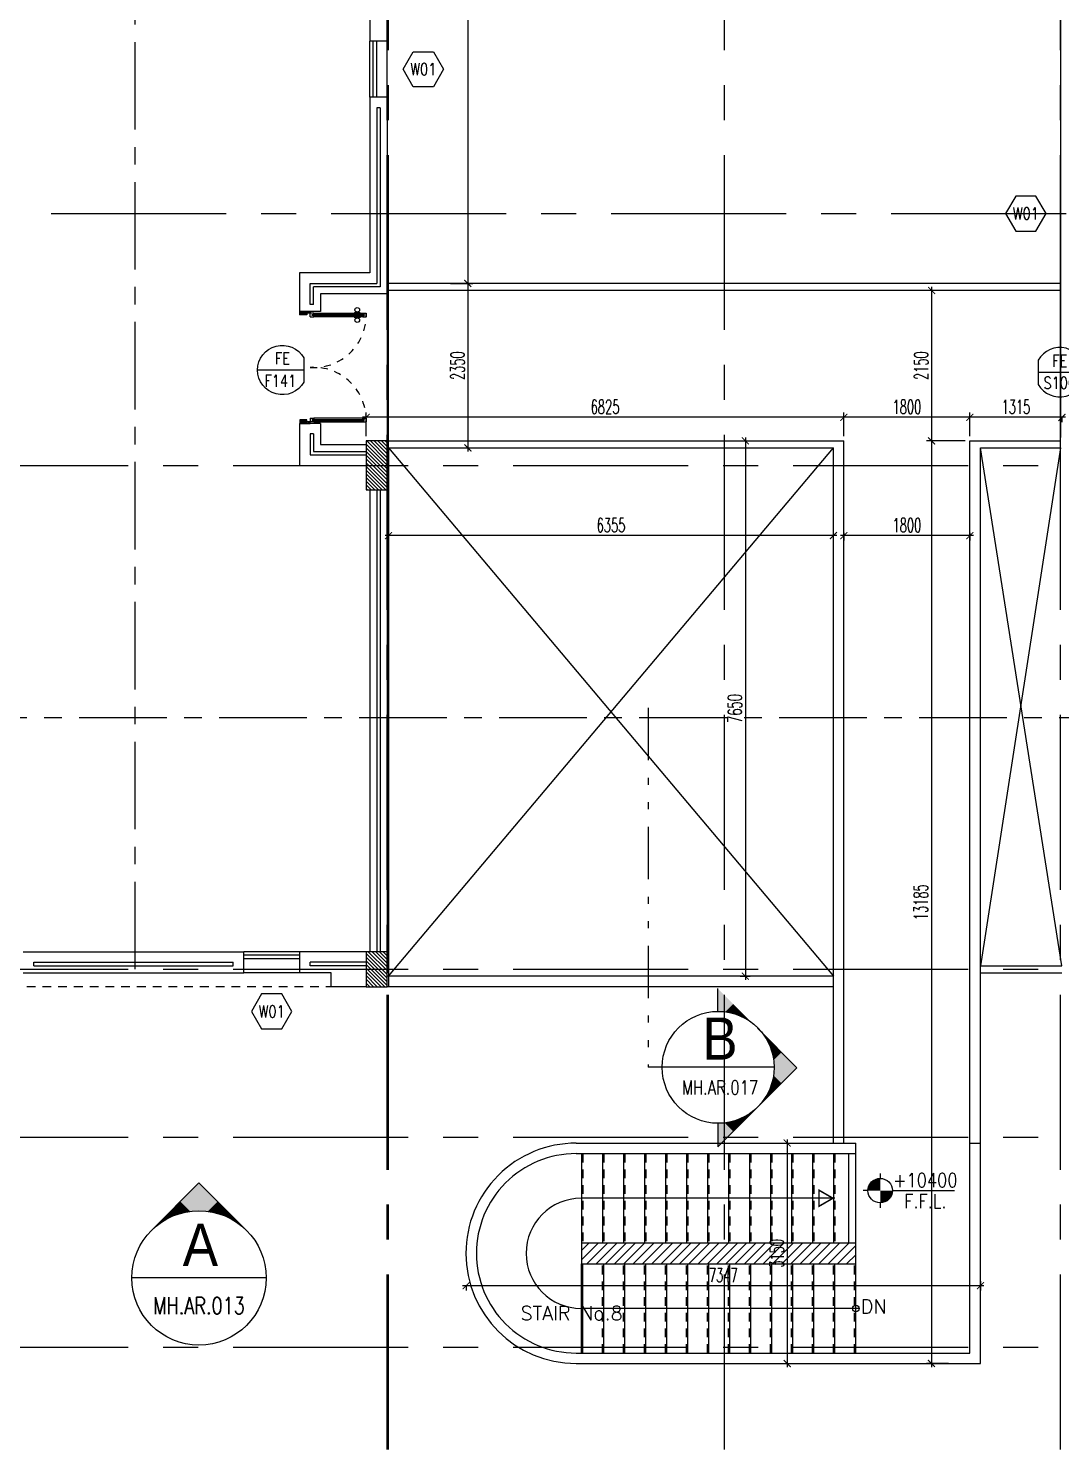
# Model space of a CAD drawing. Extents: x 88808.2 to 88899.2, y 39921.6 to 40001.1.
# Drawn here: x 88846.01 to 88860.75, y 39921.62 to 39941.92 of the extents above; entities that cross this region are included whole.
import ezdxf
from ezdxf.enums import TextEntityAlignment as Align

# ---------------------------------------------------------------- set-up
doc = ezdxf.new("R2010")
doc.units = 0
doc.header["$MEASUREMENT"] = 0
doc.header["$PDMODE"] = 34
for name, pattern in [('2DASHES', [1.7, 0.75, -0.25, 0.1, -0.25, 0.1, -0.25]), ('CENTER', [2, 1.25, -0.25, 0.25, -0.25]), ('CENTERX2', [4, 2.5, -0.5, 0.5, -0.5]), ('HIDDEN', [0.375, 0.25, -0.125]), ('HIDDEN2', [0.1875, 0.125, -0.0625])]:
    doc.linetypes.add(name, pattern=pattern)
doc.layers.get('0').update_dxf_attribs({"linetype": 'CONTINUOUS'})
doc.layers.get('DEFPOINTS').update_dxf_attribs({"linetype": 'CONTINUOUS'})
for name, color, linetype in [('AXES', 11, 'CENTERX2'), ('AXES1', 11, 'CENTER'), ('COL', 2, 'CONTINUOUS'), ('DIM', 4, 'CONTINUOUS'), ('DOOR', 7, 'CONTINUOUS'), ('DOOR-CR', 4, 'CONTINUOUS'), ('DOOR-NO', 3, 'CONTINUOUS'), ('EJ', 9, 'CONTINUOUS'), ('ele', 7, 'CONTINUOUS'), ('HAT', 8, 'CONTINUOUS'), ('Hatch', 11, 'CONTINUOUS'), ('HIDDEN', 9, 'HIDDEN2'), ('IND-ES', 6, 'CONTINUOUS'), ('IND-ES-L', 6, '2DASHES'), ('IND-ES-TXT', 4, 'CONTINUOUS'), ('INSUL', 4, 'CONTINUOUS'), ('LEV-PL', 7, 'CONTINUOUS'), ('RM-NAME', 2, 'CONTINUOUS'), ('ROOF', 7, 'CONTINUOUS'), ('SEC-MRK', 7, 'CONTINUOUS'), ('SHAFT', 4, 'CONTINUOUS'), ('STR', 5, 'CONTINUOUS'), ('TXT1', 2, 'CONTINUOUS'), ('WALL', 2, 'CONTINUOUS'), ('WIN', 3, 'CONTINUOUS'), ('WIN-BOX', 3, 'CONTINUOUS'), ('WIN-NO', 5, 'CONTINUOUS')]:
    doc.layers.add(name, color=color, linetype=linetype)
doc.styles.add('ROMANS', font='ROMANS.shx', dxfattribs={"width": 0.6})
doc.styles.add('S', font='ROMANS.SHX')
doc.styles.add('S5', font='simplex.shx', dxfattribs={"width": 0.77})
doc.styles.add('TTXT', font='swisse.ttf', dxfattribs={"width": 0.6})
doc.dimstyles.new('STANDARD in', dxfattribs={"dimtxt": 0.2, "dimasz": 0.1, "dimexe": 0.07, "dimexo": 0.07, "dimgap": 0.05, "dimtad": 1, "dimdec": 0, "dimlfac": 1000, "dimzin": 0, "dimdsep": 46, "dimtxsty": 'ROMANS', "dimblk": 'ARCHTICK', "dimcen": 0.05, "dimdle": 0.05, "dimclrd": 4, "dimclre": 4, "dimclrt": 2, "dimadec": 0, "dimazin": 0, "dimtfac": 1, "dimtdec": 0, "dimtmove": 2, "dimatfit": 3, "dimfxl": 0, "dimtolj": 1, "dimtzin": 0, "dimarcsym": 0})

# ---------------------------------------------------------------- blocks, each defined once
blk = doc.blocks.new('_ARCHTICK')
at = {"color": 0, "linetype": 'ByBlock', "const_width": 0.15}
blk.add_lwpolyline([(-0.5, -0.5), (0.5, 0.5)], dxfattribs=at)
blk = doc.blocks.new('*D276')
at = {"layer": 'DEFPOINTS', "color": 0, "linetype": 'Continuous'}
for p in [(88859.455, 39936.03), (88858.906, 39922.845), (88859.22, 39922.845)]:
    blk.add_point(p, dxfattribs=at)
at = {"layer": 'ele', "color": 4, "linetype": 'Continuous', "lineweight": -2}
for p, q in [((88859.385, 39936.03), (88858.836, 39936.03)), ((88858.906, 39936.08), (88858.906, 39922.795)), ((88859.15, 39922.845), (88858.836, 39922.845))]:
    blk.add_line(p, q, dxfattribs=at)
at = {"layer": 'ele', "color": 4, "linetype": 'Continuous', "lineweight": -2, "xscale": 0.1, "yscale": 0.1, "zscale": 0.1}
for p, rotation in [((88858.906, 39936.03), 90), ((88858.906, 39922.845), 270)]:
    blk.add_blockref('_ARCHTICK', p, dxfattribs=dict(at, rotation=rotation))
at = {"layer": 'ele', "color": 2, "linetype": 'Continuous', "insert": (88858.756, 39929.437), "char_height": 0.2, "attachment_point": 5, "rotation": 90, "style": 'ROMANS'}
blk.add_mtext('\\A1;13185', dxfattribs=at)
blk = doc.blocks.new('*D531')
at = {"layer": 'DEFPOINTS', "color": 0, "linetype": 'Continuous'}
for p in [(88856.403, 39925.995), (88856.286, 39922.845), (88856.845, 39922.845)]:
    blk.add_point(p, dxfattribs=at)
at = {"layer": 'ele', "color": 4, "linetype": 'Continuous', "lineweight": -2}
for p, q in [((88856.473, 39925.995), (88856.915, 39925.995)), ((88856.845, 39926.045), (88856.845, 39922.795)), ((88856.356, 39922.845), (88856.915, 39922.845))]:
    blk.add_line(p, q, dxfattribs=at)
at = {"layer": 'ele', "color": 4, "linetype": 'Continuous', "lineweight": -2, "xscale": 0.1, "yscale": 0.1, "zscale": 0.1}
for p, rotation in [((88856.845, 39925.995), 90), ((88856.845, 39922.845), 270)]:
    blk.add_blockref('_ARCHTICK', p, dxfattribs=dict(at, rotation=rotation))
at = {"layer": 'ele', "color": 2, "linetype": 'Continuous', "insert": (88856.695, 39924.42), "char_height": 0.2, "attachment_point": 5, "rotation": 90, "style": 'ROMANS'}
blk.add_mtext('\\A1;3150', dxfattribs=at)
blk = doc.blocks.new('*D538')
at = {"layer": 'DEFPOINTS', "color": 0, "linetype": 'Continuous'}
for p in [(88852.258, 39924.032), (88852.258, 39923.957), (88859.605, 39924.091)]:
    blk.add_point(p, dxfattribs=at)
at = {"layer": 'ele', "color": 4, "linetype": 'Continuous', "lineweight": -2}
for p, q in [((88859.655, 39923.957), (88852.208, 39923.957)), ((88852.258, 39923.962), (88852.258, 39923.887)), ((88859.605, 39924.021), (88859.605, 39923.887))]:
    blk.add_line(p, q, dxfattribs=at)
at = {"layer": 'ele', "color": 4, "linetype": 'Continuous', "lineweight": -2, "xscale": 0.1, "yscale": 0.1, "zscale": 0.1, "rotation": 180}
blk.add_blockref('_ARCHTICK', (88852.258, 39923.957), dxfattribs=at)
at = {"layer": 'ele', "color": 4, "linetype": 'Continuous', "lineweight": -2, "xscale": 0.1, "yscale": 0.1, "zscale": 0.1}
blk.add_blockref('_ARCHTICK', (88859.605, 39923.957), dxfattribs=at)
at = {"layer": 'ele', "color": 2, "linetype": 'Continuous', "insert": (88855.932, 39924.107), "char_height": 0.2, "attachment_point": 5, "style": 'ROMANS'}
blk.add_mtext('\\A1;7347', dxfattribs=at)
blk = doc.blocks.new('*D530')
at = {"layer": 'DEFPOINTS', "color": 0, "linetype": 'Continuous'}
for p in [(88851.15, 39934.677), (88857.505, 39933.457), (88851.15, 39933.298)]:
    blk.add_point(p, dxfattribs=at)
at = {"layer": 'ele', "color": 4, "linetype": 'Continuous', "lineweight": -2}
for p, q in [((88857.555, 39934.677), (88851.1, 39934.677)), ((88851.15, 39933.368), (88851.15, 39934.747)), ((88857.505, 39933.527), (88857.505, 39934.747))]:
    blk.add_line(p, q, dxfattribs=at)
at = {"layer": 'ele', "color": 4, "linetype": 'Continuous', "lineweight": -2, "xscale": 0.1, "yscale": 0.1, "zscale": 0.1, "rotation": 180}
blk.add_blockref('_ARCHTICK', (88851.15, 39934.677), dxfattribs=at)
at = {"layer": 'ele', "color": 4, "linetype": 'Continuous', "lineweight": -2, "xscale": 0.1, "yscale": 0.1, "zscale": 0.1}
blk.add_blockref('_ARCHTICK', (88857.505, 39934.677), dxfattribs=at)
at = {"layer": 'ele', "color": 2, "linetype": 'Continuous', "insert": (88854.328, 39934.827), "char_height": 0.2, "attachment_point": 5, "style": 'ROMANS'}
blk.add_mtext('\\A1;6355', dxfattribs=at)
blk = doc.blocks.new('*D275')
at = {"layer": 'DEFPOINTS', "color": 0, "linetype": 'Continuous'}
for p in [(88856.103, 39936.03), (88856.103, 39928.38), (88856.248, 39928.38)]:
    blk.add_point(p, dxfattribs=at)
at = {"layer": 'ele', "color": 4, "linetype": 'Continuous', "lineweight": -2}
for p, q in [((88856.173, 39936.03), (88856.318, 39936.03)), ((88856.248, 39936.08), (88856.248, 39928.33)), ((88856.173, 39928.38), (88856.318, 39928.38))]:
    blk.add_line(p, q, dxfattribs=at)
at = {"layer": 'ele', "color": 4, "linetype": 'Continuous', "lineweight": -2, "xscale": 0.1, "yscale": 0.1, "zscale": 0.1}
for p, rotation in [((88856.248, 39936.03), 90), ((88856.248, 39928.38), 270)]:
    blk.add_blockref('_ARCHTICK', p, dxfattribs=dict(at, rotation=rotation))
at = {"layer": 'ele', "color": 2, "linetype": 'Continuous', "insert": (88856.098, 39932.205), "char_height": 0.2, "attachment_point": 5, "rotation": 90, "style": 'ROMANS'}
blk.add_mtext('\\A1;7650', dxfattribs=at)
blk = doc.blocks.new('*D274')
at = {"layer": 'DEFPOINTS', "color": 0, "linetype": 'Continuous'}
for p in [(88850.83, 39936.367), (88850.83, 39936.03), (88857.655, 39936.03)]:
    blk.add_point(p, dxfattribs=at)
at = {"layer": 'ele', "color": 4, "linetype": 'Continuous', "lineweight": -2}
for p, q in [((88857.705, 39936.367), (88850.78, 39936.367)), ((88850.83, 39936.1), (88850.83, 39936.437)), ((88857.655, 39936.1), (88857.655, 39936.437))]:
    blk.add_line(p, q, dxfattribs=at)
at = {"layer": 'ele', "color": 4, "linetype": 'Continuous', "lineweight": -2, "xscale": 0.1, "yscale": 0.1, "zscale": 0.1, "rotation": 180}
blk.add_blockref('_ARCHTICK', (88850.83, 39936.367), dxfattribs=at)
at = {"layer": 'ele', "color": 4, "linetype": 'Continuous', "lineweight": -2, "xscale": 0.1, "yscale": 0.1, "zscale": 0.1}
blk.add_blockref('_ARCHTICK', (88857.655, 39936.367), dxfattribs=at)
at = {"layer": 'ele', "color": 2, "linetype": 'Continuous', "insert": (88854.243, 39936.517), "char_height": 0.2, "attachment_point": 5, "style": 'ROMANS'}
blk.add_mtext('\\A1;6825', dxfattribs=at)
blk = doc.blocks.new('*D273')
at = {"layer": 'DEFPOINTS', "color": 0, "linetype": 'Continuous'}
for p in [(88857.655, 39936.367), (88857.655, 39936.03), (88859.455, 39936.03)]:
    blk.add_point(p, dxfattribs=at)
at = {"layer": 'ele', "color": 4, "linetype": 'Continuous', "lineweight": -2}
for p, q in [((88859.505, 39936.367), (88857.605, 39936.367)), ((88857.655, 39936.1), (88857.655, 39936.437)), ((88859.455, 39936.1), (88859.455, 39936.437))]:
    blk.add_line(p, q, dxfattribs=at)
at = {"layer": 'ele', "color": 4, "linetype": 'Continuous', "lineweight": -2, "xscale": 0.1, "yscale": 0.1, "zscale": 0.1, "rotation": 180}
blk.add_blockref('_ARCHTICK', (88857.655, 39936.367), dxfattribs=at)
at = {"layer": 'ele', "color": 4, "linetype": 'Continuous', "lineweight": -2, "xscale": 0.1, "yscale": 0.1, "zscale": 0.1}
blk.add_blockref('_ARCHTICK', (88859.455, 39936.367), dxfattribs=at)
at = {"layer": 'ele', "color": 2, "linetype": 'Continuous', "insert": (88858.555, 39936.517), "char_height": 0.2, "attachment_point": 5, "style": 'ROMANS'}
blk.add_mtext('\\A1;1800', dxfattribs=at)
blk = doc.blocks.new('*D272')
at = {"layer": 'DEFPOINTS', "color": 0, "linetype": 'Continuous'}
for p in [(88859.455, 39936.367), (88860.77, 39936.439), (88859.455, 39936.03)]:
    blk.add_point(p, dxfattribs=at)
at = {"layer": 'ele', "color": 4, "linetype": 'Continuous', "lineweight": -2}
for p, q in [((88860.82, 39936.367), (88859.405, 39936.367)), ((88859.455, 39936.1), (88859.455, 39936.437)), ((88860.77, 39936.369), (88860.77, 39936.297))]:
    blk.add_line(p, q, dxfattribs=at)
at = {"layer": 'ele', "color": 4, "linetype": 'Continuous', "lineweight": -2, "xscale": 0.1, "yscale": 0.1, "zscale": 0.1, "rotation": 180}
blk.add_blockref('_ARCHTICK', (88859.455, 39936.367), dxfattribs=at)
at = {"layer": 'ele', "color": 4, "linetype": 'Continuous', "lineweight": -2, "xscale": 0.1, "yscale": 0.1, "zscale": 0.1}
blk.add_blockref('_ARCHTICK', (88860.77, 39936.367), dxfattribs=at)
at = {"layer": 'ele', "color": 2, "linetype": 'Continuous', "insert": (88860.113, 39936.517), "char_height": 0.2, "attachment_point": 5, "style": 'ROMANS'}
blk.add_mtext('\\A1;1315', dxfattribs=at)
blk = doc.blocks.new('*D271')
at = {"layer": 'DEFPOINTS', "color": 0, "linetype": 'Continuous'}
for p in [(88857.655, 39934.787), (88857.655, 39934.677), (88859.455, 39934.787)]:
    blk.add_point(p, dxfattribs=at)
at = {"layer": 'ele', "color": 4, "linetype": 'Continuous', "lineweight": -2}
for p, q in [((88859.505, 39934.677), (88857.605, 39934.677)), ((88857.655, 39934.717), (88857.655, 39934.607)), ((88859.455, 39934.717), (88859.455, 39934.607))]:
    blk.add_line(p, q, dxfattribs=at)
at = {"layer": 'ele', "color": 4, "linetype": 'Continuous', "lineweight": -2, "xscale": 0.1, "yscale": 0.1, "zscale": 0.1, "rotation": 180}
blk.add_blockref('_ARCHTICK', (88857.655, 39934.677), dxfattribs=at)
at = {"layer": 'ele', "color": 4, "linetype": 'Continuous', "lineweight": -2, "xscale": 0.1, "yscale": 0.1, "zscale": 0.1}
blk.add_blockref('_ARCHTICK', (88859.455, 39934.677), dxfattribs=at)
at = {"layer": 'ele', "color": 2, "linetype": 'Continuous', "insert": (88858.555, 39934.827), "char_height": 0.2, "attachment_point": 5, "style": 'ROMANS'}
blk.add_mtext('\\A1;1800', dxfattribs=at)
blk = doc.blocks.new('*D385')
at = {"layer": 'DEFPOINTS', "color": 0, "linetype": 'Continuous'}
for p in [(88858.909, 39938.18), (88858.97, 39938.18), (88858.97, 39936.03)]:
    blk.add_point(p, dxfattribs=at)
at = {"layer": 'ele', "color": 4, "linetype": 'Continuous', "lineweight": -2}
for p, q in [((88858.9, 39938.18), (88858.839, 39938.18)), ((88858.909, 39935.98), (88858.909, 39938.23)), ((88858.9, 39936.03), (88858.839, 39936.03))]:
    blk.add_line(p, q, dxfattribs=at)
at = {"layer": 'ele', "color": 4, "linetype": 'Continuous', "lineweight": -2, "xscale": 0.1, "yscale": 0.1, "zscale": 0.1}
for p, rotation in [((88858.909, 39938.18), 90), ((88858.909, 39936.03), 270)]:
    blk.add_blockref('_ARCHTICK', p, dxfattribs=dict(at, rotation=rotation))
at = {"layer": 'ele', "color": 2, "linetype": 'Continuous', "insert": (88858.759, 39937.105), "char_height": 0.2, "attachment_point": 5, "rotation": 90, "style": 'ROMANS'}
blk.add_mtext('\\A1;2150', dxfattribs=at)
blk = doc.blocks.new('*D256')
at = {"layer": 'DEFPOINTS', "color": 0, "linetype": 'Continuous'}
for p in [(88851.964, 39938.28), (88851.964, 39935.93), (88852.283, 39935.93)]:
    blk.add_point(p, dxfattribs=at)
at = {"layer": 'DIM', "color": 4, "linetype": 'Continuous', "lineweight": -2}
for p, q in [((88852.283, 39938.33), (88852.283, 39935.88)), ((88852.034, 39938.28), (88852.353, 39938.28)), ((88852.034, 39935.93), (88852.353, 39935.93))]:
    blk.add_line(p, q, dxfattribs=at)
at = {"layer": 'DIM', "color": 4, "linetype": 'Continuous', "lineweight": -2, "xscale": 0.1, "yscale": 0.1, "zscale": 0.1}
for p, rotation in [((88852.283, 39938.28), 90), ((88852.283, 39935.93), 270)]:
    blk.add_blockref('_ARCHTICK', p, dxfattribs=dict(at, rotation=rotation))
at = {"layer": 'DIM', "color": 2, "linetype": 'Continuous', "insert": (88852.133, 39937.105), "char_height": 0.2, "attachment_point": 5, "rotation": 90, "style": 'ROMANS'}
blk.add_mtext('\\A1;2350', dxfattribs=at)
blk = doc.blocks.new('*D536')
at = {"layer": 'DEFPOINTS', "color": 0, "linetype": 'Continuous'}
for p in [(88851.854, 39949.73), (88852.279, 39938.28), (88852.283, 39938.28)]:
    blk.add_point(p, dxfattribs=at)
at = {"layer": 'DIM', "color": 4, "linetype": 'Continuous', "lineweight": -2}
for p, q in [((88851.924, 39949.73), (88852.353, 39949.73)), ((88852.283, 39949.78), (88852.283, 39938.23)), ((88852.349, 39938.28), (88852.353, 39938.28))]:
    blk.add_line(p, q, dxfattribs=at)
at = {"layer": 'DIM', "color": 4, "linetype": 'Continuous', "lineweight": -2, "xscale": 0.1, "yscale": 0.1, "zscale": 0.1}
for p, rotation in [((88852.283, 39949.73), 90), ((88852.283, 39938.28), 270)]:
    blk.add_blockref('_ARCHTICK', p, dxfattribs=dict(at, rotation=rotation))
at = {"layer": 'DIM', "color": 2, "linetype": 'Continuous', "insert": (88852.133, 39944.005), "char_height": 0.2, "attachment_point": 5, "rotation": 90, "style": 'ROMANS'}
blk.add_mtext('\\A1;11450', dxfattribs=at)
blk = doc.blocks.new('DD1')
at = {"layer": 'DOOR-CR'}
blk.add_line((-308, 0), (353, 0), dxfattribs=at)
blk.add_lwpolyline([(-308, -173, 3.820224), (-308, 173)], format="xyb", close=True, dxfattribs=at)
at = {"layer": 'DOOR-NO', "style": 'ROMANS', "width": 0.8}
for tag, p in [('G', (0, 142)), ('000', (0, -141))]:
    blk.add_attdef(tag, text='', height=204, dxfattribs=at).set_placement(p, align=Align.MIDDLE)
blk = doc.blocks.new('A$C1DFA4FE8')
at = {"layer": 'DOOR', "color": 0, "linetype": 'ByBlock'}
for p, q in [((0, 1631), (0, 1581)), ((0, 1581), (0, 1631)), ((50, 1631), (0, 1631)), ((50, 1631), (50, 1614)), ((750, 1614), (750, 1631)), ((750, 1631), (800, 1631)), ((950, 1656), (800, 1656)), ((800, 1656), (800, 1631)), ((800, 1581), (800, 1631)), ((800, 1631), (850, 1631)), ((850, 1631), (850, 1606)), ((950, 1606), (950, 1656)), ((50, 1581), (0, 1581)), ((30, 1614), (30, 1598)), ((50, 1614), (30, 1614)), ((50, 1598), (30, 1598)), ((50, 1598), (50, 1581)), ((770, 1614), (750, 1614)), ((750, 1581), (750, 1598)), ((750, 1598), (770, 1598)), ((800, 1581), (750, 1581)), ((770, 1598), (770, 1614)), ((850, 1606), (950, 1606)), ((0, 81), (0, 131)), ((0, 131), (0, 81)), ((50, 131), (0, 131)), ((50, 81), (0, 81)), ((30, 98), (30, 114)), ((50, 114), (30, 114)), ((50, 98), (30, 98)), ((50, 114), (50, 131)), ((50, 81), (50, 98)), ((83, 131), (83, 138)), ((173, 138), (83, 138)), ((83, 81), (83, 74)), ((173, 74), (83, 74)), ((95, 138), (95, 147)), ((95, 147), (160, 147)), ((95, 138), (160, 138)), ((95, 74), (95, 65)), ((95, 74), (160, 74)), ((95, 65), (160, 65)), ((160, 138), (160, 147)), ((160, 74), (160, 65)), ((173, 131), (173, 138)), ((173, 81), (173, 74)), ((750, 131), (750, 114)), ((800, 131), (750, 131)), ((750, 114), (770, 114)), ((750, 98), (750, 81)), ((770, 98), (750, 98)), ((750, 81), (800, 81)), ((770, 114), (770, 98)), ((800, 131), (800, 81)), ((800, 56), (800, 81)), ((800, 81), (850, 81)), ((950, 56), (800, 56)), ((850, 106), (950, 106)), ((850, 81), (850, 106)), ((950, 106), (950, 56))]:
    blk.add_line(p, q, dxfattribs=at)
at = {"layer": 'DOOR', "linetype": 'ByBlock'}
for p, q in [((750, 1631), (50, 1631)), ((750, 1614), (50, 1614)), ((750, 1598), (50, 1598)), ((50, 1581), (750, 1581)), ((50, 131), (750, 131)), ((750, 114), (50, 114)), ((750, 98), (50, 98)), ((750, 81), (50, 81))]:
    blk.add_line(p, q, dxfattribs=at)
at = {"layer": 'DOOR', "color": 9, "linetype": 'ByBlock'}
for p, q in [((950, 1606), (837, 1656)), ((950, 1606), (910, 1656)), ((950, 1606), (850, 1619)), ((950, 106), (837, 56)), ((950, 106), (850, 93)), ((950, 106), (910, 56))]:
    blk.add_line(p, q, dxfattribs=at)
at = {"layer": 'DOOR', "color": 0, "linetype": 'ByBlock'}
for centre in [(128, 179), (128, 32)]:
    blk.add_circle(centre, 32.4, dxfattribs=at)
at = {"layer": 'DOOR', "linetype": 'HIDDEN', "ltscale": 0.5}
for centre, start, end in [((752, 1606), 178.0938, 273.7249), ((752, 106), 86.2751, 181.9062)]:
    blk.add_arc(centre, 752, start, end, dxfattribs=at)
at = {"layer": 'DOOR', "color": 9, "linetype": 'ByBlock'}
for centre, radius, start, end in [((950, 1606), 154, 161.1053, 166.2858), ((950, 1606), 134, 158.1598, 169.28), ((950, 1606), 114, 154.0838, 167.3774), ((950, 1606), 94.4, 148.0182, 180), ((950, 1606), 74.4, 137.7764, 180), ((950, 1606), 54.4, 113.2074, 180), ((950, 1606), 34.4, 90, 180), ((950, 1606), 14.4, 90, 180), ((950, 106), 154, 193.7142, 198.8947), ((950, 106), 134, 190.72, 201.8402), ((950, 106), 114, 192.6226, 205.9162), ((950, 106), 94.4, 180, 211.9818), ((950, 106), 74.4, 180, 222.2236), ((950, 106), 54.4, 180, 246.7926), ((950, 106), 34.4, 180, 270), ((950, 106), 14.4, 180, 270)]:
    blk.add_arc(centre, radius, start, end, dxfattribs=at)
blk = doc.blocks.new('WW1')
at = {"layer": 'WIN-BOX'}
blk.add_lwpolyline([(144, -250), (289, 0), (144, 250), (-144, 250), (-289, 0), (-144, -250)], close=True, dxfattribs=at)
at = {"layer": 'WIN-NO', "style": 'ROMANS', "width": 0.8}
blk.add_attdef('W00', text='', height=170, dxfattribs=at).set_placement((0, 0), align=Align.MIDDLE)
blk = doc.blocks.new('LEV1')
at = {"layer": 'LEV-PL'}
for p, q in [((0, 245), (0, 175)), ((-175, 0), (-245, 0)), ((175, 0), (1061, 0)), ((0, -175), (0, -245))]:
    blk.add_line(p, q, dxfattribs=at)
at = {"layer": 'LEV-PL', "const_width": 175}
for points in [[(-88, 0, -0.414214), (0, 88, -1)], [(88, 0, -0.414214), (0, -88, -1)]]:
    blk.add_lwpolyline(points, format="xyb", dxfattribs=at)
at = {"layer": 'LEV-PL'}
blk.add_circle((0, 0), 175, dxfattribs=at)
at = {"layer": 'LEV-PL', "color": 4, "style": 'S', "width": 0.85}
for tag, p in [('+0000', (646, 50)), ('F.F.L.', (646, -250))]:
    blk.add_attdef(tag, text='', height=200, dxfattribs=at).set_placement(p, align=Align.CENTER)
blk = doc.blocks.new('C-300')
at = {"layer": 'HAT', "linetype": 'ByBlock', "ltscale": 0.3}
h = blk.add_hatch(dxfattribs=at)
h.set_pattern_fill('ANSI31', color=8, scale=300, style=0)
h.set_pattern_definition([(45, (-258496.182, -82361.005), (-26.5165043, 26.5165043), [])])
h.paths.add_polyline_path([(300, 500), (0, 500), (0, 250), (300, 250)])
h.paths.add_polyline_path([(300, 250), (0, 250), (0, 0), (300, 0)])
at = {"layer": 'COL'}
blk.add_lwpolyline([(0, 500), (300, 500), (300, 0), (0, 0)], close=True, dxfattribs=at)
blk = doc.blocks.new('C11')
at = {"layer": 'HAT'}
h = blk.add_hatch(dxfattribs=at)
h.set_pattern_fill('ANSI31', color=256, scale=300, style=0)
h.set_pattern_definition([(45, (-248556.182, -75061.005), (-26.5165043, 26.5165043), [])])
h.paths.add_polyline_path([(300, 700), (0, 700), (0, 350), (300, 350)])
h.paths.add_polyline_path([(300, 350), (0, 350), (0, 0), (300, 0)])
at = {"layer": 'COL'}
blk.add_lwpolyline([(300, 700), (300, 0), (0, 0), (0, 700)], close=True, dxfattribs=at)
blk = doc.blocks.new('AR2-SC')
at = {"layer": 'IND-ES'}
for p, q in [((0, 1131), (-566, 566)), ((0, 1131), (1131, 0)), ((-800, 0), (-1131, 0)), ((800, 0), (1131, 0))]:
    blk.add_line(p, q, dxfattribs=at)
for points in [[(0, 800), (0, 1131), (-104, 793), (-221, 910)], [(0, 800), (0, 1131), (104, 793), (221, 910)], [(-207, 773), (-283, 849), (-306, 739), (-349, 782)], [(-104, 793), (-221, 910), (-207, 773), (-283, 849)], [(104, 793), (221, 910), (207, 773), (283, 849)], [(207, 773), (283, 849), (306, 739), (349, 782)], [(-492, 640), (-487, 634), (-566, 566)], [(-400, 693), (-419, 712), (-487, 634), (-492, 640)], [(-306, 739), (-349, 782), (-400, 693), (-419, 712)], [(306, 739), (349, 782), (400, 693), (419, 712)], [(400, 693), (419, 712), (487, 634), (492, 640)], [(492, 640), (487, 634), (566, 566)], [(-739, 306), (-782, 349), (-693, 400), (-712, 419)], [(-693, 400), (-712, 419), (-634, 487), (-640, 492)], [(-640, 492), (-634, 487), (-566, 566)], [(640, 492), (634, 487), (566, 566)], [(693, 400), (712, 419), (634, 487), (640, 492)], [(739, 306), (782, 349), (693, 400), (712, 419)], [(-800, 0), (-1131, 0), (-793, 104), (-910, 221)], [(-793, 104), (-910, 221), (-773, 207), (-849, 283)], [(-773, 207), (-849, 283), (-739, 306), (-782, 349)], [(773, 207), (849, 283), (739, 306), (782, 349)], [(793, 104), (910, 221), (773, 207), (849, 283)], [(800, 0), (1131, 0), (793, 104), (910, 221)]]:
    blk.add_solid(points, dxfattribs=at)
blk = doc.blocks.new('AR1-EL')
at = {"layer": 'IND-ES'}
for q in [(-566, 566), (566, 566)]:
    blk.add_line((0, 1131), q, dxfattribs=at)
for points in [[(0, 800), (0, 1131), (-104, 793), (-221, 910)], [(0, 800), (0, 1131), (104, 793), (221, 910)], [(-207, 773), (-283, 849), (-306, 739), (-349, 782)], [(-104, 793), (-221, 910), (-207, 773), (-283, 849)], [(104, 793), (221, 910), (207, 773), (283, 849)], [(207, 773), (283, 849), (306, 739), (349, 782)], [(-400, 693), (-419, 712), (-487, 634), (-492, 640)], [(-306, 739), (-349, 782), (-400, 693), (-419, 712)], [(306, 739), (349, 782), (400, 693), (419, 712)], [(400, 693), (419, 712), (487, 634), (492, 640)], [(-492, 640), (-487, 634), (-566, 566)], [(492, 640), (487, 634), (566, 566)]]:
    blk.add_solid(points, dxfattribs=at)

msp = doc.modelspace()

# ---------------------------------------------------------------- hatches: boundary and pattern name
at = {"layer": 'Hatch', "linetype": 'Continuous'}
h = msp.add_hatch(dxfattribs=at)
h.set_pattern_fill('ANSI31', color=256, scale=0.75, style=0)
h.paths.add_polyline_path([(88855.9503, 39924.5696), (88853.9051, 39924.5696), (88853.9051, 39924.2696), (88855.9503, 39924.2696)])
h.paths.add_polyline_path([(88857.8251, 39924.5696), (88855.9503, 39924.5696), (88855.9503, 39924.2696), (88857.8251, 39924.2696)])
h.paths.add_polyline_path([(88856.5454, 39924.1581), (88856.5454, 39924.681), (88856.8454, 39924.681), (88856.8454, 39924.1581)], flags=9)

# ---------------------------------------------------------------- linework, layer by layer
at = {"layer": 'AXES'}
for p, q in [((88855.9503, 39921.6153), (88855.9503, 40000.4279)), ((88851.1303, 39921.6153), (88851.1303, 40000.0779)), ((88851.1503, 39921.6153), (88851.1503, 40000.0779)), ((88860.7503, 39921.6153), (88860.7503, 40000.0779)), ((88822.3303, 39939.2796), (88876.9703, 39939.2796)), ((88808.9303, 39935.6796), (88876.9703, 39935.6796)), ((88808.9303, 39928.4796), (88876.9991, 39928.4796)), ((88808.9303, 39926.0796), (88876.9703, 39926.0796)), ((88808.9303, 39923.0796), (88876.9703, 39923.0796))]:
    msp.add_line(p, q, dxfattribs=at)
at = {"layer": 'AXES1'}
for p, q in [((88847.5303, 39928.4796), (88847.5303, 39987.2996)), ((88818.7303, 39932.0796), (88876.9703, 39932.0796))]:
    msp.add_line(p, q, dxfattribs=at)
at = {"layer": 'EJ'}
for p, q in [((88851.1303, 39938.1796), (88851.1303, 39936.0796)), ((88860.7503, 39936.0796), (88860.7503, 39938.1796)), ((88860.7503, 39936.0796), (88860.7503, 39938.1796)), ((88851.1503, 39935.9296), (88851.1503, 39937.8546))]:
    msp.add_line(p, q, dxfattribs=at)
at = {"layer": 'HIDDEN'}
msp.add_line((88850.8303, 39928.2296), (88818.4803, 39928.2296), dxfattribs=at)
at = {"layer": 'IND-ES'}
for p, q in [((88856.6589, 39927.0779), (88855.0589, 39927.0779)), ((88849.4018, 39924.0688), (88847.4818, 39924.0688)), ((88849.4018, 39924.0688), (88847.4818, 39924.0688))]:
    msp.add_line(p, q, dxfattribs=at)
at = {"layer": 'IND-ES-L'}
for p in [(88854.8571, 39932.2162), (88855.0589, 39927.0779)]:
    msp.add_line(p, (88854.8571, 39927.0779), dxfattribs=at)
at = {"layer": 'IND-ES-L', "linetype": 'ByBlock'}
for centre, major_axis in [((88855.8589, 39927.0779), (0.8, 0.0001)), ((88848.4418, 39924.0688), (0.96, 0.0001))]:
    msp.add_ellipse(centre, major_axis=major_axis, ratio=0.9999999, start_param=-0.0000763, end_param=6.283109, dxfattribs=at)
at = {"layer": 'INSUL'}
for p, q in [((88850.9803, 39940.7921), (88850.9803, 39938.3296)), ((88851.0303, 39940.7921), (88850.9803, 39940.7921)), ((88851.0303, 39940.7921), (88851.0303, 39938.2796)), ((88850.9803, 39938.6046), (88850.9803, 39938.2796)), ((88851.0303, 39938.6046), (88851.0303, 39938.2296)), ((88850.03, 39937.9796), (88850.03, 39938.2796)), ((88850.03, 39938.2796), (88850.9803, 39938.2796)), ((88850.08, 39937.9796), (88850.08, 39938.2296)), ((88851.0303, 39938.2296), (88850.08, 39938.2296)), ((88850.08, 39937.9796), (88850.03, 39937.9796)), ((88850.03, 39936.1296), (88850.03, 39935.8296)), ((88850.08, 39936.1296), (88850.03, 39936.1296)), ((88850.08, 39936.1296), (88850.08, 39935.8796)), ((88850.03, 39935.8296), (88850.8303, 39935.8296)), ((88850.08, 39935.8796), (88850.8303, 39935.8796)), ((88850.9803, 39935.3296), (88850.9803, 39928.7296)), ((88851.0303, 39935.3296), (88851.0303, 39928.7296)), ((88846.0803, 39928.5796), (88848.9303, 39928.5796)), ((88846.0803, 39928.5296), (88846.0803, 39928.5796)), ((88848.9303, 39928.5296), (88848.9303, 39928.5796)), ((88850.8303, 39928.5796), (88850.0303, 39928.5796)), ((88850.0303, 39928.5296), (88850.0303, 39928.5796)), ((88846.0803, 39928.5296), (88848.9303, 39928.5296)), ((88850.8303, 39928.5296), (88850.0303, 39928.5296))]:
    msp.add_line(p, q, dxfattribs=at)
at = {"layer": 'ROOF'}
for p, q in [((88860.7503, 39949.7296), (88860.7503, 39936.0796)), ((88860.7503, 39938.2796), (88851.1303, 39938.2796)), ((88860.7503, 39938.1796), (88851.1303, 39938.1796)), ((88851.1303, 39936.0796), (88851.1303, 39928.4296)), ((88851.1303, 39936.0296), (88857.6553, 39936.0296)), ((88851.1303, 39935.9296), (88857.5053, 39935.9296)), ((88857.5053, 39925.9946), (88857.5053, 39935.9296)), ((88857.6553, 39925.9946), (88857.6553, 39936.0296)), ((88859.4553, 39925.9946), (88859.4553, 39936.0296)), ((88859.4553, 39936.0296), (88860.7503, 39936.0296)), ((88859.6053, 39935.9296), (88860.7503, 39935.9296)), ((88859.6053, 39925.9946), (88859.6053, 39935.9296)), ((88857.5053, 39928.3796), (88851.1311, 39928.3796)), ((88851.1503, 39928.3796), (88851.1503, 39928.2296)), ((88859.6053, 39928.5296), (88860.7703, 39928.5296)), ((88859.6053, 39928.4296), (88860.7703, 39928.4296)), ((88857.5053, 39928.2296), (88851.1303, 39928.2296)), ((88857.7251, 39924.5696), (88857.7251, 39925.8446)), ((88857.8251, 39924.2696), (88857.8251, 39925.8446)), ((88853.9051, 39924.5696), (88853.9051, 39924.2696)), ((88853.9051, 39924.5696), (88857.8251, 39924.5696)), ((88853.9051, 39924.2696), (88857.8251, 39924.2696))]:
    msp.add_line(p, q, dxfattribs=at)
at = {"layer": 'ROOF', "color": 9}
for p, q in [((88851.1303, 39936.0796), (88851.1303, 39928.4296)), ((88851.1503, 39935.9296), (88851.1503, 39928.2296))]:
    msp.add_line(p, q, dxfattribs=at)
at = {"layer": 'SHAFT'}
for p, q in [((88851.1503, 39935.9296), (88857.5053, 39928.3796)), ((88851.1504, 39928.3796), (88857.5053, 39935.9296)), ((88860.7703, 39928.5296), (88859.6053, 39935.9296)), ((88860.7503, 39935.9296), (88859.6053, 39928.5296))]:
    msp.add_line(p, q, dxfattribs=at)
at = {"layer": 'STR', "linetype": 'HIDDEN2'}
for p, q in [((88851.1504, 39928.3796), (88851.1504, 39928.2296)), ((88851.1504, 39928.3796), (88851.1504, 39928.2296)), ((88853.9251, 39925.8446), (88853.9251, 39924.5696)), ((88854.2251, 39925.8446), (88854.2251, 39924.5696)), ((88854.5251, 39925.8446), (88854.5251, 39924.5696)), ((88854.8251, 39925.8446), (88854.8251, 39924.5696)), ((88855.1251, 39925.8446), (88855.1251, 39924.5696)), ((88855.4251, 39925.8446), (88855.4251, 39924.5696)), ((88855.7251, 39925.8446), (88855.7251, 39924.5696)), ((88856.0251, 39925.8446), (88856.0251, 39924.5696)), ((88856.3251, 39925.8446), (88856.3251, 39924.5696)), ((88856.6251, 39925.8446), (88856.6251, 39924.5696)), ((88856.9251, 39925.8446), (88856.9251, 39924.5696)), ((88857.2251, 39925.8446), (88857.2251, 39924.5696)), ((88857.5251, 39925.8446), (88857.5251, 39924.5696)), ((88853.9051, 39922.9946), (88853.9051, 39924.2696)), ((88853.9251, 39922.9946), (88853.9251, 39924.2696)), ((88854.2051, 39922.9946), (88854.2051, 39924.2696)), ((88854.5051, 39922.9946), (88854.5051, 39924.2696)), ((88854.8051, 39922.9946), (88854.8051, 39924.2696)), ((88855.1051, 39922.9946), (88855.1051, 39924.2696)), ((88855.4051, 39922.9946), (88855.4051, 39924.2696)), ((88855.7051, 39922.9946), (88855.7051, 39924.2696)), ((88856.0051, 39922.9946), (88856.0051, 39924.2696)), ((88856.3051, 39922.9946), (88856.3051, 39924.2696)), ((88856.6051, 39922.9946), (88856.6051, 39924.2696)), ((88856.9051, 39922.9946), (88856.9051, 39924.2696)), ((88857.2051, 39922.9946), (88857.2051, 39924.2696)), ((88857.5051, 39922.9946), (88857.5051, 39924.2696)), ((88857.8051, 39922.9946), (88857.8051, 39924.2696))]:
    msp.add_line(p, q, dxfattribs=at)
at = {"layer": 'STR'}
for p, q in [((88853.9051, 39925.8446), (88853.9051, 39924.5696)), ((88854.2051, 39925.8446), (88854.2051, 39924.5696)), ((88854.5051, 39925.8446), (88854.5051, 39924.5696)), ((88854.8051, 39925.8446), (88854.8051, 39924.5696)), ((88855.1051, 39925.8446), (88855.1051, 39924.5696)), ((88855.4051, 39925.8446), (88855.4051, 39924.5696)), ((88855.7051, 39925.8446), (88855.7051, 39924.5696)), ((88856.0051, 39925.8446), (88856.0051, 39924.5696)), ((88856.3051, 39925.8446), (88856.3051, 39924.5696)), ((88856.6051, 39925.8446), (88856.6051, 39924.5696)), ((88856.9051, 39925.8446), (88856.9051, 39924.5696)), ((88857.2051, 39925.8446), (88857.2051, 39924.5696)), ((88857.5051, 39925.8446), (88857.5051, 39924.5696)), ((88857.5251, 39925.2071), (88853.9026, 39925.2071)), ((88853.9051, 39922.9946), (88853.9051, 39924.2696)), ((88853.9251, 39922.9946), (88853.9251, 39924.2696)), ((88854.2251, 39922.9946), (88854.2251, 39924.2696)), ((88854.5251, 39922.9946), (88854.5251, 39924.2696)), ((88854.8251, 39922.9946), (88854.8251, 39924.2696)), ((88855.1251, 39922.9946), (88855.1251, 39924.2696)), ((88855.4251, 39922.9946), (88855.4251, 39924.2696)), ((88855.7251, 39922.9946), (88855.7251, 39924.2696)), ((88856.0251, 39922.9946), (88856.0251, 39924.2696)), ((88856.3251, 39922.9946), (88856.3251, 39924.2696)), ((88856.6251, 39922.9946), (88856.6251, 39924.2696)), ((88856.9251, 39922.9946), (88856.9251, 39924.2696)), ((88857.2251, 39922.9946), (88857.2251, 39924.2696)), ((88857.5251, 39922.9946), (88857.5251, 39924.2696)), ((88857.8251, 39922.9946), (88857.8251, 39924.2696)), ((88857.8722, 39923.6321), (88853.9026, 39923.6321))]:
    msp.add_line(p, q, dxfattribs=at)
at = {"layer": 'STR', "const_width": 0.0215}
msp.add_lwpolyline([(88857.2983, 39925.0916), (88857.2983, 39925.3225), (88857.4983, 39925.2071)], close=True, dxfattribs=at)
at = {"layer": 'STR'}
msp.add_circle((88857.8251, 39923.6321), 0.0472, dxfattribs=at)
msp.add_arc((88853.9026, 39924.4196), 0.7875, 90, 270, dxfattribs=at)
at = {"layer": 'WALL'}
for p, q in [((88850.8803, 39942.5238), (88850.8803, 39941.7421)), ((88851.1303, 39942.5296), (88851.1303, 39941.7421)), ((88851.1303, 39941.7421), (88850.8803, 39941.7421)), ((88850.8803, 39940.9421), (88850.8803, 39938.4796)), ((88851.1303, 39940.9421), (88850.8803, 39940.9421)), ((88851.1303, 39940.9421), (88851.1303, 39938.1296)), ((88850.8803, 39938.6046), (88850.8803, 39938.4296)), ((88851.1303, 39938.6046), (88851.1303, 39938.1296)), ((88849.88, 39938.4296), (88849.88, 39937.8796)), ((88850.8803, 39938.4296), (88849.88, 39938.4296)), ((88850.18, 39938.1296), (88850.18, 39937.8796)), ((88851.1303, 39938.1296), (88850.18, 39938.1296)), ((88850.18, 39937.8796), (88849.88, 39937.8796)), ((88849.88, 39936.2796), (88849.88, 39935.6796)), ((88850.18, 39936.2796), (88849.88, 39936.2796)), ((88850.18, 39936.2796), (88850.18, 39935.9796)), ((88850.18, 39935.9796), (88850.8303, 39935.9796)), ((88849.88, 39935.6796), (88850.8303, 39935.6796)), ((88850.8803, 39935.3296), (88850.8803, 39928.7296)), ((88851.1303, 39935.3296), (88851.1303, 39928.7296)), ((88851.1303, 39935.3296), (88851.1303, 39928.7296)), ((88845.9303, 39928.7296), (88849.0803, 39928.7296)), ((88849.0803, 39928.4296), (88849.0803, 39928.7296)), ((88850.8303, 39928.7296), (88849.8803, 39928.7296)), ((88849.8803, 39928.4296), (88849.8803, 39928.7296)), ((88845.9303, 39928.4296), (88849.0803, 39928.4296)), ((88850.3303, 39928.4296), (88849.8803, 39928.4296)), ((88850.3303, 39928.2296), (88850.3303, 39928.4296)), ((88850.8303, 39928.2296), (88850.3303, 39928.2296)), ((88853.8297, 39925.9946), (88857.8251, 39925.9946)), ((88857.8251, 39925.8446), (88857.8251, 39925.9946)), ((88859.4553, 39922.9946), (88859.4553, 39925.9946)), ((88859.4553, 39925.9946), (88859.6053, 39925.9946)), ((88859.6053, 39922.8446), (88859.6053, 39925.9946)), ((88853.8297, 39925.8446), (88857.8251, 39925.8446)), ((88853.8297, 39922.9946), (88859.4553, 39922.9946)), ((88853.8297, 39922.8446), (88859.6053, 39922.8446))]:
    msp.add_line(p, q, dxfattribs=at)
for radius, start, end in [(1.575, 89.99997, 180), (1.425, 89.99997, 180), (1.575, 180, 270), (1.425, 180, 270.00002)]:
    msp.add_arc((88853.8297, 39924.4196), radius, start, end, dxfattribs=at)
at = {"layer": 'WIN'}
for p, q in [((88850.8803, 39940.9421), (88850.8803, 39941.7421)), ((88850.9303, 39940.9421), (88850.9303, 39941.7421)), ((88850.9803, 39940.9421), (88850.9803, 39941.7421)), ((88851.1303, 39940.9421), (88851.1303, 39941.7421)), ((88849.8803, 39928.7296), (88849.0803, 39928.7296)), ((88849.8803, 39928.6796), (88849.0803, 39928.6796)), ((88849.8803, 39928.6296), (88849.0803, 39928.6296)), ((88849.8803, 39928.4296), (88849.0803, 39928.4296))]:
    msp.add_line(p, q, dxfattribs=at)

# ---------------------------------------------------------------- block references
at = {"layer": 'COL', "linetype": 'ByBlock', "xscale": -0.001, "yscale": 0.001, "zscale": 0.001}
msp.add_blockref('C11', (88851.1303, 39935.3296), dxfattribs=at)
at = {"layer": 'COL', "color": 6, "linetype": 'ByBlock', "ltscale": 0.3, "xscale": -0.001, "yscale": 0.001, "zscale": 0.001}
msp.add_blockref('C-300', (88851.1303, 39928.2296), dxfattribs=at)
msp.add_blockref('C-300', (88851.1303, 39928.2296), dxfattribs=at)
at = {"layer": 'DOOR', "color": 0, "linetype": 'ByBlock', "xscale": 0.001, "yscale": 0.001, "zscale": 0.001, "rotation": 180}
msp.add_blockref('A$C1DFA4FE8', (88850.8307, 39937.9355), dxfattribs=at)
at = {"layer": 'DOOR-NO'}
ref = msp.add_blockref('DD1', (88849.6324, 39937.0432), dxfattribs=dict(at, xscale=-0.001, yscale=0.001, zscale=0.001))
ref.add_attrib('G', 'FE', dxfattribs={"height": 0.17, "style": 'ROMANS', "width": 0.8}).set_placement((88849.6324, 39937.2098), align=Align.MIDDLE)
ref.add_attrib('000', 'F141', dxfattribs={"height": 0.17, "style": 'ROMANS', "width": 0.8}).set_placement((88849.604, 39936.8895), align=Align.MIDDLE)
ref = msp.add_blockref('DD1', (88860.7389, 39937.0114), dxfattribs=dict(at, xscale=0.001, yscale=0.001, zscale=0.001))
ref.add_attrib('G', 'FE', dxfattribs={"height": 0.17, "style": 'ROMANS', "width": 0.8}).set_placement((88860.7389, 39937.1728), align=Align.MIDDLE)
ref.add_attrib('000', 'S100', dxfattribs={"height": 0.17, "style": 'ROMANS', "width": 0.8}).set_placement((88860.7389, 39936.8601), align=Align.MIDDLE)
at = {"layer": 'LEV-PL', "xscale": 0.001, "yscale": 0.001, "zscale": 0.001}
msp.add_blockref('LEV1', (88858.1732, 39925.3156), dxfattribs=at).add_auto_attribs({'F.F.L.': 'F.F.L.', '+0000': '+10400'})
at = {"layer": 'SEC-MRK', "color": 1, "xscale": 0.0009999999892897904, "yscale": 0.0009999999892897904, "zscale": 0.001, "rotation": 270}
msp.add_blockref('AR2-SC', (88855.8531, 39927.0721), dxfattribs=at)
at = {"layer": 'SEC-MRK', "color": 1, "zscale": 0.0012}
for xscale, yscale in [(0.001200000056996942, 0.001199999984237365), (0.001199999998789281, 0.001199999998789281)]:
    msp.add_blockref('AR1-EL', (88848.4418, 39924.0688), dxfattribs=dict(at, xscale=xscale, yscale=yscale))
at = {"layer": 'WIN-NO'}
ref = msp.add_blockref('WW1', (88851.6461, 39941.3421), dxfattribs=dict(at, xscale=-0.001, yscale=0.001, zscale=0.001))
ref.add_attrib('W00', 'W01', dxfattribs={"height": 0.17, "style": 'ROMANS', "width": 0.8}).set_placement((88851.6461, 39941.3421), align=Align.MIDDLE)
at = {"layer": 'WIN-NO', "xscale": 0.001, "yscale": 0.001, "zscale": 0.001}
msp.add_blockref('WW1', (88860.2545, 39939.2796), dxfattribs=at).add_auto_attribs({'W00': 'W01'})
at = {"layer": 'WIN-NO'}
ref = msp.add_blockref('WW1', (88849.4803, 39927.8765), dxfattribs=dict(at, xscale=0.001, yscale=0.001, zscale=0.001, rotation=180))
ref.add_attrib('W00', 'W01', dxfattribs={"height": 0.17, "style": 'ROMANS', "width": 0.8}).set_placement((88849.4803, 39927.8765), align=Align.MIDDLE)

# ---------------------------------------------------------------- texts
at = {"layer": 'IND-ES-TXT', "color": 2, "style": 'S5', "width": 0.77}
for tag, height, p in [('MH.AR.017', 0.2, (88855.8851, 39926.7912)), ('MH.AR.013', 0.24, (88848.4431, 39923.6718))]:
    msp.add_attdef(tag, text='AR02', height=height, dxfattribs=at).set_placement(p, align=Align.MIDDLE)
at = {"layer": 'RM-NAME', "style": 'ROMANS'}
for s, p in [('DN', (88858.0794, 39923.6596)), ('STAIR No.8', (88853.765, 39923.563))]:
    msp.add_text(s, height=0.2, dxfattribs=at).set_placement(p, align=Align.MIDDLE)
at = {"layer": 'TXT1', "color": 6, "style": 'TTXT', "width": 0.9}
for tag, p in [('B', (88855.8843, 39927.1879)), ('A', (88848.4619, 39924.2405))]:
    msp.add_attdef(tag, text='C', height=0.6018, dxfattribs=at).set_placement(p, align=Align.CENTER)

# ---------------------------------------------------------------- dimensions: what is measured, and where the dimension line sits
at = {"layer": 'DIM', "color": 0, "linetype": 'Continuous'}
for base, p1, p2, picture, middle in [((88852.2831, 39938.2796), (88851.854, 39949.7296), (88852.2794, 39938.2796), '*D536', (88852.1331, 39944.0046)), ((88852.2831, 39935.9296), (88851.9644, 39938.2796), (88851.9644, 39935.9296), '*D256', (88852.1331, 39937.1046))]:
    dim = msp.add_linear_dim(base=base, p1=p1, p2=p2, angle=90, dimstyle='STANDARD in', dxfattribs=at)
    dim.commit()
    dim.dimension.update_dxf_attribs({"geometry": picture, "text_midpoint": middle})
at = {"layer": 'ele', "color": 0, "linetype": 'Continuous'}
for base, p1, p2, picture, middle in [((88858.9093, 39938.1796), (88858.9696, 39936.0296), (88858.9696, 39938.1796), '*D385', (88858.7593, 39937.1046)), ((88856.2478, 39928.3796), (88856.1034, 39936.0296), (88856.1034, 39928.3796), '*D275', (88856.0978, 39932.2046)), ((88858.9061, 39922.8446), (88859.4553, 39936.0296), (88859.2203, 39922.8446), '*D276', (88858.7561, 39929.4371)), ((88856.8454, 39922.8446), (88856.4026, 39925.9946), (88856.2858, 39922.8446), '*D531', (88856.6954, 39924.4196))]:
    dim = msp.add_linear_dim(base=base, p1=p1, p2=p2, angle=90, dimstyle='STANDARD in', dxfattribs=at)
    dim.commit()
    dim.dimension.update_dxf_attribs({"geometry": picture, "text_midpoint": middle})
for base, p1, p2, picture, middle in [((88850.8303, 39936.3669), (88857.6553, 39936.0296), (88850.8303, 39936.0296), '*D274', (88854.2428, 39936.5169)), ((88857.6553, 39936.3669), (88859.4553, 39936.0296), (88857.6553, 39936.0296), '*D273', (88858.5553, 39936.5169)), ((88859.4553, 39936.3669), (88860.7703, 39936.4387), (88859.4553, 39936.0296), '*D272', (88860.1128, 39936.5169)), ((88851.1503, 39934.6766), (88857.5053, 39933.4571), (88851.1503, 39933.2978), '*D530', (88854.3278, 39934.8266)), ((88857.6553, 39934.6766), (88859.4553, 39934.7867), (88857.6553, 39934.7867), '*D271', (88858.5553, 39934.8266)), ((88852.2579, 39923.9573), (88859.6053, 39924.0912), (88852.2579, 39924.0324), '*D538', (88855.9316, 39924.1073))]:
    dim = msp.add_linear_dim(base=base, p1=p1, p2=p2, dimstyle='STANDARD in', dxfattribs=at)
    dim.commit()
    dim.dimension.update_dxf_attribs({"geometry": picture, "text_midpoint": middle})

doc.saveas('drawing.dxf')
